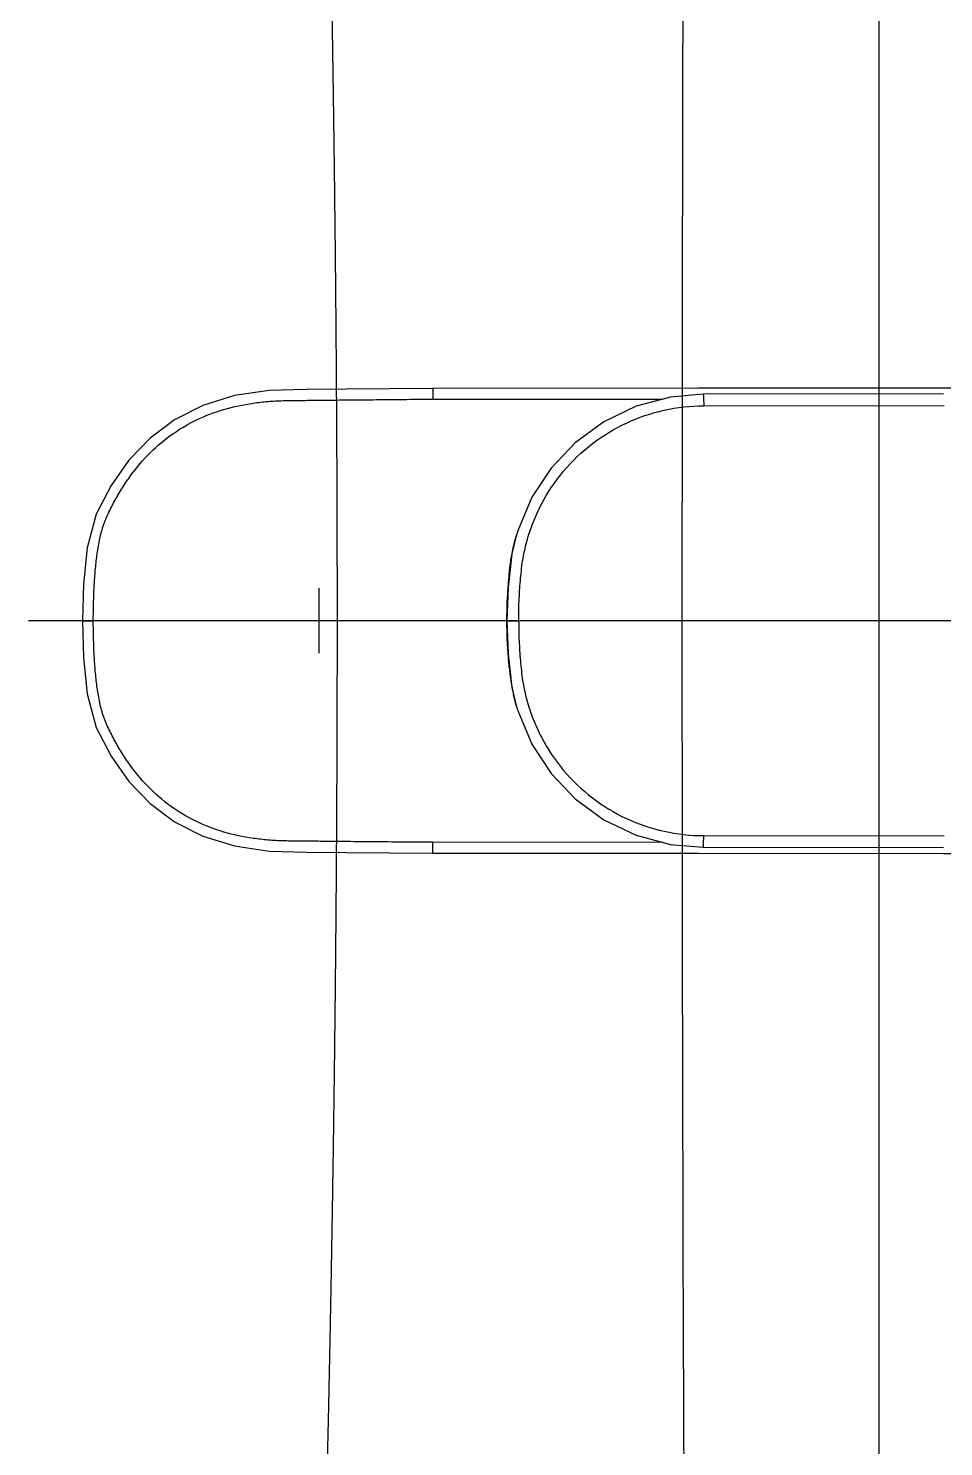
# Model space of a CAD drawing. Header units: millimetres. Extents: x 18456 to 179493, y -203649 to 469211.
# Drawn here: x 120894.8 to 120979.4, y 45049.8 to 45180.8 of the extents above; entities that cross this region are included whole.
import ezdxf

# ---------------------------------------------------------------- set-up
doc = ezdxf.new("R2010")
doc.units = ezdxf.units.MM
doc.layers.add('X-평면도(기본형)$0$FUR', color=6, linetype='Continuous', true_color=0xff00ff)

# ---------------------------------------------------------------- blocks, each defined once
blk = doc.blocks.new('X-평면도(기본형)$0$A$C5FEA68FE')
at = {"layer": 'X-평면도(기본형)$0$FUR', "color": 8, "true_color": 0x808080}
for p, q in [((166.4289323901176, 21.47181804513093), (166.4287902344367, 20.47181779803941)), ((141.402483519807, 19.85504597384715), (119.1778223592555, 19.88926335371798)), ((119.2354592648335, 20.96310821193038), (141.4594333785353, 20.92763706803089)), ((166.4287902344367, 20.47181779803941), (145.1801228064578, 20.47886267554713)), ((158.5811757894116, 8.302500489109661), (158.7247800251353, 7.825127875024918)), ((158.7247800251353, 7.825127875024918), (158.7200917209266, 7.84148334490601)), ((176.9725013808347, 3), (176.9725013808347, -3)), ((159.5859953436302, -1.746229827404022e-10), (158.4970583216054, -1.746229827404022e-10)), ((198.7941483422183, -5.704350769519806e-09), (197.7941483422183, -1.746229827404022e-10)), ((159.1158677704516, -6.171346030663699), (158.7200915411231, -7.841493779851589)), ((158.7247800251353, -7.82512787549058), (158.7200917297159, -7.841483314696234)), ((141.402483519807, -19.8550459741964), (119.1778223592555, -19.88926335406723)), ((141.4594333785353, -20.92763706838014), (119.2354592648335, -20.96310821227962)), ((145.1801788627054, -20.47886246669805), (166.4287902343203, -20.47181779838866)), ((166.4289326943108, -21.47181778826052), (166.4287902344367, -20.47181779838866))]:
    blk.add_line(p, q, dxfattribs=at)
at = {"layer": 'X-평면도(기본형)$0$FUR', "color": 1, "true_color": 0xff0000}
blk.add_line((36.92893218767131, 0), (203.7941483423347, 0), dxfattribs=at)
at = {"layer": 'X-평면도(기본형)$0$FUR', "color": 8, "true_color": 0x808080}
for points in [[(98.92613634554436, 21.49743743269937), (119.2419919015374, 21.49401520204265), (141.8974572304287, 21.48059069260489), (166.4289323901176, 21.47181804472348)], [(166.4289324126439, 21.47181778791128), (170.4726387862465, 21.44465824693907), (174.4307753505418, 21.40657412604196), (178.1174469288089, 21.36873775930144), (181.5577227385365, 21.27493448631139), (184.7633569389582, 20.80575777729973), (187.6907896603225, 19.89969208289403), (190.2897089220351, 18.5788589749136), (192.5507332110428, 16.88437037280528), (194.4976011479157, 14.84768218669342), (196.1517629848095, 12.49670276080724), (197.5313388787326, 9.862781351606827), (198.3639918209519, 6.745227248116862), (198.7021059361286, 3.384187481948175), (198.7941483422183, -5.704350769519806e-09)], [(141.4595522984164, 20.9272823096253), (144.4633732364164, 20.67163754091598), (147.6413398768054, 19.81823541712947), (150.6242834822042, 18.38784979539923), (153.2806806324515, 16.44746832980309), (155.5061343628331, 14.09953596530249), (157.2679659636342, 11.41474843694596), (158.5811757894116, 8.302500489109661)], [(158.7200915323338, 7.841493810119573), (159.1158667770214, 6.171351346827578), (159.475580097409, 3.069514775241259), (159.5859953445033, -1.746229827404022e-10)], [(159.5859953445033, -1.746229827404022e-10), (159.4755802943255, -3.069511986104771), (159.1158677704516, -6.171346030663699)], [(198.7941483422183, -5.704350769519806e-09), (198.7012091050274, -3.400020740169566), (198.3623308872338, -6.755545011779759), (197.5293913371279, -9.867206123482902), (196.1514223428094, -12.49726520915283), (194.4979224899434, -14.84728969156276), (192.5493010572391, -16.88564664096339), (190.284852967714, -18.58188753819559), (187.6827433377039, -19.90294527477818), (184.7533781323582, -20.80798458057689), (181.5465407451265, -21.27579298068304), (178.1049900390208, -21.36887595738517), (174.4158555550384, -21.40672504570102), (170.4516240762314, -21.44485375157092), (166.4289326943108, -21.47181778826052)], [(158.7247800251353, -7.82512787549058), (158.5811757894116, -8.302500489458907), (157.2679659636342, -11.41474843735341), (155.5061343628331, -14.09953596565174), (153.2806806324515, -16.44746833026875), (150.6242834822042, -18.38784979580669), (147.6413398768054, -19.81823541747872), (144.4633732364164, -20.67163754138164), (141.4595522984164, -20.92728230997454)], [(166.4289326718426, -21.47181778820232), (141.8774584489292, -21.48060172778787), (119.221989108948, -21.49402547499631), (98.92613564763451, -21.49743743648287)]]:
    blk.add_lwpolyline(points, dxfattribs=at)
for centre, radius, start, end in [((141.2419111285126, 2.819566148216836), 18.1853334612, 12.82301212637884, 15.97707244865576), ((115.6810838760575, 0.07326614874182269), 43.8928367757, 4.350932188705788, 5.556504030785188), ((115.0601432789117, -0.03546237119007856), 44.5202787923, 0.0456386251638241, 4.429832376454187), ((115.0601443450432, 0.03546234243549407), 44.5202777261, 355.5701692325096, 359.9543614081867), ((115.6810482197325, -0.07326308905612677), 43.8928725621, 354.4434995981342, 355.6490690622204), ((141.2419116768287, -2.819566294667311), 18.1853328939, 344.0229275166428, 347.1769935889636)]:
    blk.add_arc(centre, radius, start, end, dxfattribs=at)
at = {"layer": 'X-평면도(기본형)$0$FUR', "color": 8, "ltscale": 1.5, "true_color": 0x808080}
for points, degree, knots in [([(125.1851466184598, -269.2453451596666), (125.1851460604812, -219.918417364941), (125.1851455025026, -128.9766543779988), (125.1851434856071, 49.32693233923055), (125.1851414687117, 269.2453542487929)], 2, [-99.2071470706433, -99.2071470706433, -99.2071470706433, 0, 0, 358.6071734346042, 358.6071734346042, 358.6071734346042]), ([(142.7257512075594, 207.3762193867005), (142.8389817432617, 192.9553007179638), (143.0383446032647, 164.4825931690866), (143.3228332927683, 68.28114703844767), (143.46665895771, 0.001272001303732395), (143.2923967929673, -81.69996887876187), (142.9492186926655, -137.2863334496506), (142.7256320823799, -207.3736797398888)], 3, [0, 0, 0, 0, 43.2640930212642, 85.42017285544333, 166.761950063033, 248.1037276173887, 333.5239048975518, 333.5239048975518, 333.5239048975518, 333.5239048975518])]:
    blk.add_open_spline(points, degree=degree, knots=knots, dxfattribs=at)
blk.add_rational_spline([(178.866721509723, -201.7076771514257), (178.5206485637464, -193.2499212262919), (178.1993315163418, -184.7911886305083), (177.7429609410464, -131.1723145967116), (177.3446833261987, -119.1662079192465), (176.9463672155398, -107.1563321868889), (176.6151587054483, -95.1444184447173), (176.4498048922397, -89.13757381541654), (176.3027588932309, -83.13025313499384), (176.155709175393, -78.1225380252581), (176.0278687243699, -72.11438346025534), (175.9000319661573, -66.10594941768795), (175.7922123563476, -60.09712284244597), (175.6844011197681, -54.08814730448648), (175.5972908138647, -48.07883602334186), (175.5101895902189, -42.06945086899213), (175.4443458341993, -36.05979520862456), (175.3785126199946, -30.05009377840906), (175.3343662498519, -24.04019391315524), (175.2902312696096, -18.03026589052751), (175.268076870183, -12.02021664660424), (175.2459339359193, -6.010130425449461), (175.2459261176991, -3.413879312574863e-06), (175.245932391088, 6.010122387902811), (175.2680742873927, 12.02020740322769), (175.2902277598041, 18.03025910048746), (175.3343626909191, 24.04018957330845), (175.3785090732272, 30.0500896453159), (175.4443425375503, 36.05979127960745), (175.5101861625444, 42.06944675208069), (175.5972886315431, 48.07883169897832), (175.6844011236681, 54.08814427768812), (175.7922137877904, 60.09712111926638), (175.9000332736177, 66.10594456712715), (176.0278703825315, 72.1143754721852), (176.1557131301379, 78.1225323304534), (176.3027646362316, 84.13024973869324), (176.4498106047395, 90.13756862864828), (176.6151622900506, 96.1444115252234), (176.9463691982091, 107.1563287418103), (177.3446865811711, 160.7810430550016), (177.7429640748305, 172.787153866142), (178.1993339061155, 184.7911968664266), (178.5206507555558, 193.2499303831719), (178.8667237347108, 201.7076872205362)], [1, 0.999998929205191, 1, 0.9999970729810721, 1, 0.9999960978840395, 1, 0.9999988389389979, 1, 0.9999987221486587, 1, 0.9999986127250019, 1, 0.9999985165816392, 1, 0.9999984359435645, 1, 0.9999983722731354, 1, 0.9999983279858542, 1, 0.999998304459516, 1, 0.9999983043811947, 1, 0.9999983278536493, 1, 0.9999983722375312, 1, 0.9999984357409307, 1, 0.9999985166910073, 1, 0.9999986126577636, 1, 0.9999987222172662, 1, 0.9999988392043444, 1, 0.9999960975520044, 1, 0.9999970730458507, 1, 0.9999989291854279, 1], degree=2, knots=[0, 0, 0, 16.92965439360042, 16.92965439360042, 40.95502926529423, 40.95502926529423, 64.9879250178598, 64.9879250178598, 77.00615589986063, 77.00615589986063, 89.02517464962926, 89.02517464962926, 101.0447511934812, 101.0447511934812, 113.0646245435883, 113.0646245435883, 125.0846447151634, 125.0846447151634, 137.1047556795913, 137.1047556795913, 149.1249224348242, 149.1249224348242, 161.1451628707047, 161.1451628707047, 173.1654008865635, 173.1654008865635, 185.1855725404077, 185.1855725404077, 197.2056839182461, 197.2056839182461, 209.2257037093933, 209.2257037093933, 221.2455797185985, 221.2455797185985, 233.2651500034642, 233.2651500034642, 245.2841734369678, 245.2841734369678, 257.3024007397379, 257.3024007397379, 281.3353033448595, 281.3353033448595, 305.3606864724469, 305.3606864724469, 322.2903426913198, 322.2903426913198, 322.2903426913198], dxfattribs=at)
at = {"layer": 'X-평면도(기본형)$0$FUR', "color": 8, "true_color": 0x808080}
for points, knots in [([(158.4970992790186, -1.280568540096283e-09), (158.4971154266386, 0.6158642530208454), (158.4700788624468, 1.847912781813648), (158.3488370237174, 3.691531385527924), (158.162111900805, 5.531194818438962), (157.7724698608508, 7.3405488023418), (157.1927643627278, 9.097194125119131), (156.1689558290527, 11.3370662915404), (154.4453800122137, 13.90937140421011), (151.7639563469565, 16.47296766459476), (148.5928545502247, 18.39446106849937), (145.0860491949134, 19.58747433952522), (142.6273397774203, 19.85442198702367), (141.4024835587479, 19.85511507780757)], [0, 0, 0, 0, 0.062683585, 0.1253707434, 0.1880474315, 0.2506974651, 0.3133350787, 0.3759558633, 0.5009462438000001, 0.6258332109, 0.7506202043000001, 0.8753322820999999, 1, 1, 1, 1]), ([(141.4594341597403, 20.92728110769531), (141.4513847312192, 20.92710979882395), (141.4409554704325, 20.89135900401743), (141.4321203354048, 20.84138793643797), (141.422920084151, 20.74503181682667), (141.4157776428037, 20.62226799759082), (141.4099596921005, 20.46705185540486), (141.40411286382, 20.20845239184564), (141.4027101010433, 20.00118619279237), (141.4024867841508, 19.85504597204272)], [0, 0, 0, 0, 0.0223953433, 0.0768692008, 0.1632908077, 0.2796887878, 0.4238505429, 0.5934961964, 1, 1, 1, 1]), ([(197.7941483422183, -1.746229827404022e-10), (197.7941484736511, 0.922657178947702), (197.7649241928011, 2.307001821347512), (197.6574597495492, 4.1493883622461), (197.5334036582499, 5.528147415141575), (197.372143293207, 6.670913033536635), (197.1967581175268, 7.576914946432225), (197.0375847038231, 8.250597014033701), (196.8723471452249, 8.803546893992461), (196.7139825979248, 9.237057779217139), (196.5293980946299, 9.660044407937676), (196.2801877318416, 10.18017646233784), (195.8638823664514, 11.00363211293006), (195.2956231922144, 12.00820265320363), (194.2868835542467, 13.55347172461916), (192.8215086229029, 15.34526002249913), (190.7305352594121, 17.1760080124368), (188.3452654529247, 18.60435204819078), (185.7491970553529, 19.59367057890631), (183.4858369952417, 20.07173240184784), (181.6519982276368, 20.2774309135275), (180.2692507888423, 20.35253014450427), (178.8850867038127, 20.35863384214463), (177.501136309118, 20.37625047599431), (176.117089938838, 20.38918365439167), (174.271729581058, 20.40834916813765), (171.9650036358507, 20.43063482543221), (169.1969489871408, 20.45676294912118), (167.3515181616531, 20.47180222289171), (166.4287902344367, 20.47181779803941)], [0, 0, 0, 0, 0.06251745360000001, 0.09377783960000001, 0.1250371929, 0.1562940711, 0.1719239386, 0.1875531091, 0.20318094, 0.2109955089, 0.2188103465, 0.234440199, 0.2500704427, 0.2813268187, 0.312582583, 0.3750455253, 0.4374972894, 0.4999466707, 0.5624027159, 0.6248742903, 0.6561310190999999, 0.687388173, 0.7186490245, 0.74991027, 0.7811715168000001, 0.8124327645, 0.8749552586, 0.9374777526000001, 1, 1, 1, 1]), ([(159.3676766850404, 4.323293084220495), (159.3260377555271, 4.748666677623987), (159.2273694073083, 5.598148811608553), (159.0684801121242, 6.438944918045308), (158.973707710451, 6.855621533293743)], [0, 0, 0, 0, 0.5000515255, 1, 1, 1, 1]), ([(158.4970992790186, 9.313225746154785e-10), (158.4971154266386, -0.6158642533700913), (158.4700788624468, -1.847912782162894), (158.3488370237174, -3.691531385993585), (158.162111900805, -5.531194818788208), (157.7724698608508, -7.340548802691046), (157.1927643627278, -9.097194125468377), (156.1689558290527, -11.33706629188964), (154.4453800122137, -13.90937140455935), (151.7639563469565, -16.47296766500222), (148.5928545502247, -18.39446106890682), (145.0860491949134, -19.58747433987446), (142.6273397774203, -19.85442198737292), (141.4024835587479, -19.85511507815681)], [0, 0, 0, 0, 0.062683585, 0.1253707434, 0.1880474315, 0.2506974651, 0.3133350787, 0.3759558633, 0.5009462438000001, 0.6258332109, 0.7506202043000001, 0.8753322820999999, 1, 1, 1, 1]), ([(166.4287902343203, -20.47181779838866), (167.3515176361543, -20.47174078348326), (169.1969474187354, -20.4567915906664), (171.9650004889118, -20.43062676285626), (174.271725131548, -20.40835104120197), (176.1170844265143, -20.38918323576218), (177.5011300116312, -20.37625072518131), (178.8850796069019, -20.3586346700904), (180.2692428503069, -20.35252979665529), (181.6519900105195, -20.27743171580369), (183.4858302666107, -20.07173329219222), (185.7491961047053, -19.59367064276012), (188.3452739983331, -18.60434805310797), (190.7305489004357, -17.17599870800041), (192.8215180972475, -15.34524925670121), (194.2868870010134, -13.55346665845718), (195.2956229949486, -12.008203576901), (195.8638811062556, -11.00363517925143), (196.2801860946347, -10.1801805702853), (196.5293946107267, -9.66004835406784), (196.7139858965529, -9.237064848304726), (196.8723441166221, -8.803551402175799), (197.0375835799496, -8.250601887353696), (197.1967574633309, -7.576919081853703), (197.3721428480349, -6.670916400675196), (197.5334035320557, -5.528149904508609), (197.6574595377315, -4.149390027101617), (197.7649253989221, -2.307002761284821), (197.7941485517076, -0.9226575453649275), (197.7941483422183, -1.746229827404022e-10)], [0, 0, 0, 0, 0.06252221179999999, 0.1250446699, 0.1875671281, 0.2188283578, 0.2500895867, 0.2813508144, 0.3126116465, 0.3438687819, 0.3751255261, 0.4375972011, 0.5000535232, 0.5625032178, 0.6249548567000001, 0.6874174664, 0.7186731440999999, 0.7499294628000001, 0.7655596912999999, 0.7811895356999999, 0.7890043645999999, 0.7968189319, 0.8124467812, 0.8280759658, 0.8437058487000001, 0.8749627534000001, 0.9062221249, 0.9374825218, 1, 1, 1, 1]), ([(159.3676769162412, -4.323290722502861), (159.3260380066349, -4.748664414859377), (159.2273697186029, -5.598146749369334), (159.0684804895427, -6.438943065295462), (158.9737081084168, -6.855619784153532)], [0, 0, 0, 0, 0.5000515256, 1, 1, 1, 1]), ([(141.4594341597403, -20.92728110810276), (141.4513847312192, -20.92710979917319), (141.4409554704325, -20.89135900436668), (141.4321203354048, -20.84138793678721), (141.422920084151, -20.74503181729233), (141.4157776428037, -20.62226799799828), (141.4099596921005, -20.46705185575411), (141.40411286382, -20.20845239219489), (141.4027101010433, -20.00118619319983), (141.4024867841508, -19.85504597250838)], [0, 0, 0, 0, 0.0223953433, 0.0768692008, 0.1632908077, 0.2796887878, 0.4238505429, 0.5934961964, 1, 1, 1, 1])]:
    blk.add_open_spline(points, degree=3, knots=knots, dxfattribs=at)
blk = doc.blocks.new('X-평면도(기본형)$0$ba15002700')
blk.add_blockref('X-평면도(기본형)$0$A$C5FEA68FE', (110.0000000000873, -1424.99999999984, 0.4010621945564553))

msp = doc.modelspace()

# ---------------------------------------------------------------- block references
at = {"xscale": -1}
msp.add_blockref('X-평면도(기본형)$0$ba15002700', (121208.6289707316, 46551.07750544022), dxfattribs=at)

doc.saveas('drawing.dxf')
